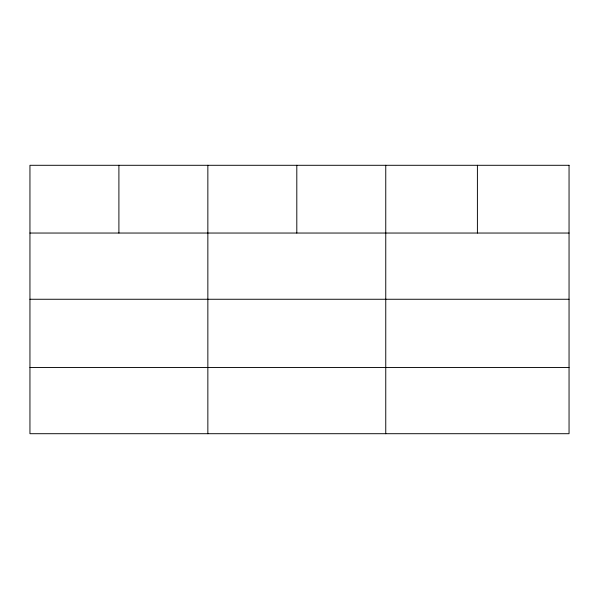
<?xml version="1.0" encoding="UTF-8"?>
<svg xmlns="http://www.w3.org/2000/svg" width="599" height="599" viewBox="0 0 599 599"><rect width="100%" height="100%" fill="white"/><g stroke="black" fill="none" stroke-linecap="round" stroke-linejoin="round"><path stroke-width="0.9" d="M29.95 233.041L569.05 233.041M29.95 299.26L569.05 299.26M29.95 367.487L569.05 367.487M477.403 165.294L477.403 233.041M385.756 165.294L385.756 433.706M296.805 165.294L296.805 233.041M207.853 165.294L207.853 433.706M118.902 165.294L118.902 233.041M569.05 165.294L29.95 165.294L29.95 433.706L569.05 433.706L569.05 165.294"/></g></svg>
